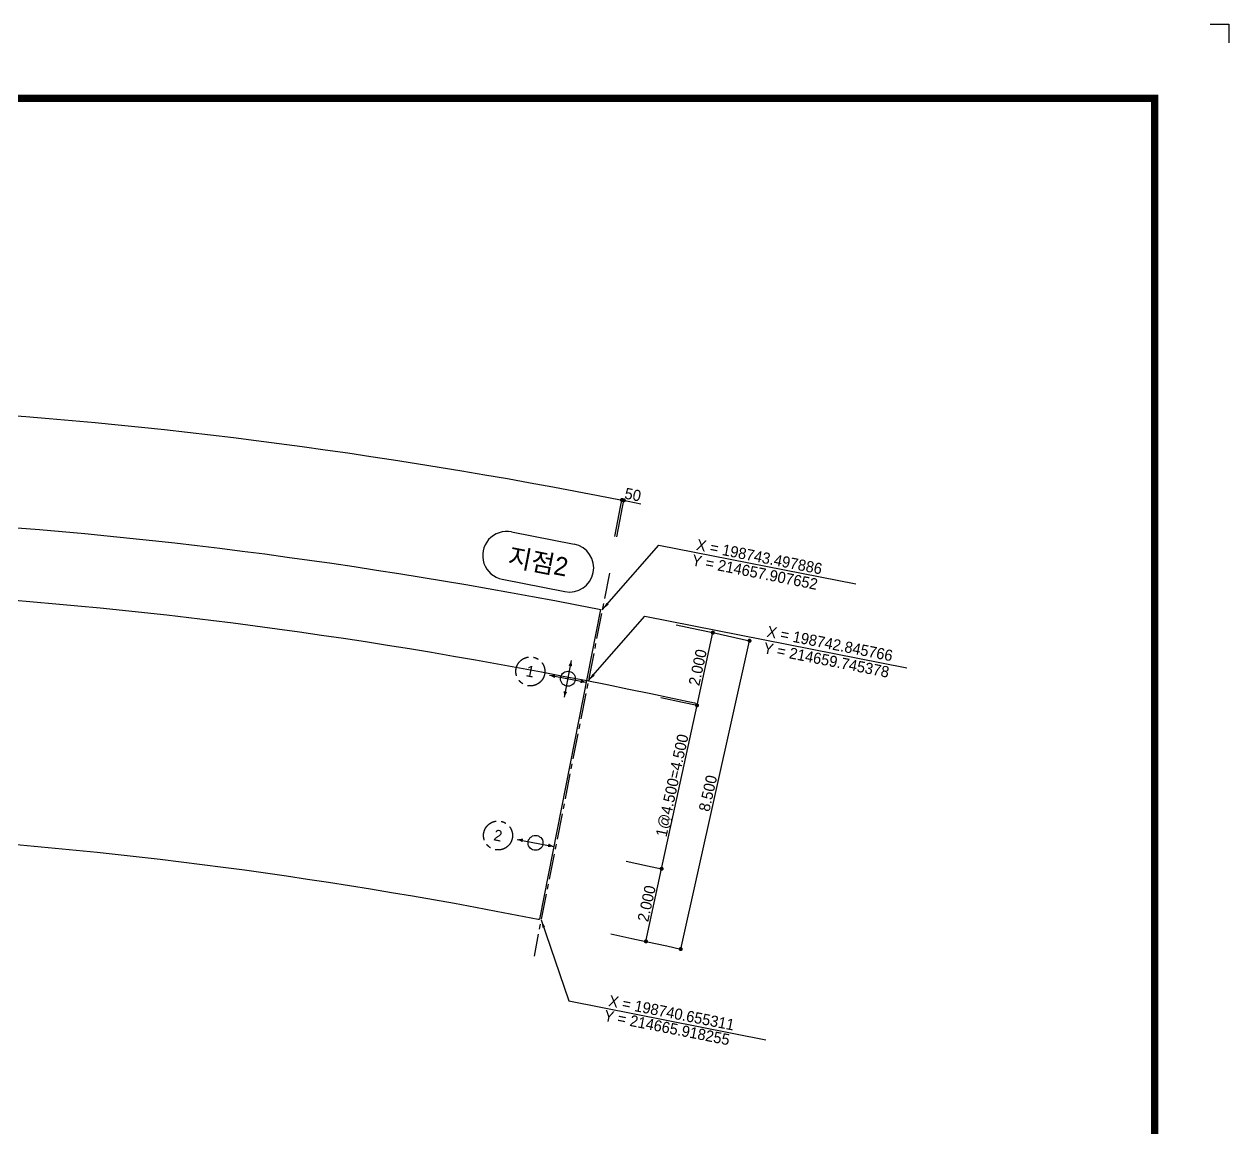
# Model space of a CAD drawing. Header units: feet. Extents: x 0 to 84100, y 0 to 59400.
# Drawn here: x 51681 to 84100, y 29700 to 59400 of the extents above; entities that cross this region are included whole.
import ezdxf
from ezdxf.enums import TextEntityAlignment as Align

# ---------------------------------------------------------------- set-up
doc = ezdxf.new("R2010")
doc.units = ezdxf.units.FT
doc.header["$LTSCALE"] = 550
doc.header["$MEASUREMENT"] = 0
doc.linetypes.add('A-CENTR01', pattern=[2, 1.25, -0.25, 0.25, -0.25])
for name, color, linetype in [('CS-CNTL', 1, 'A-CENTR01'), ('CS-CONC-LEAN', 3, 'CONTINUOUS'), ('CS-CONC-MAJR', 4, 'CONTINUOUS'), ('CS-CONC-REFR', 4, 'A-CENTR01'), ('CS-DIML', 1, 'CONTINUOUS'), ('CS-DIMT', 3, 'CONTINUOUS'), ('CX-BORD-LIN1', 4, 'CONTINUOUS'), ('CX-BORD-LIN2', 3, 'CONTINUOUS'), ('CX-BORD-TEX2', 7, 'CONTINUOUS'), ('CX-BORD-TEX3', 6, 'CONTINUOUS'), ('CX-MISC', 2, 'CONTINUOUS'), ('CZ-TEX2', 3, 'CONTINUOUS')]:
    doc.layers.add(name, color=color, linetype=linetype)
doc.styles.add('A_STANDARD', font='')
doc.styles.add('TB_TEXT', font='')
doc.styles.add('TB_WBTXT', font='')
doc.styles.add('TB_WMTXT', font='')
doc.styles.get('A_STANDARD').set_extended_font_data('Dotum')
doc.styles.get('TB_TEXT').set_extended_font_data('DotumChe')
doc.styles.get('TB_WBTXT').set_extended_font_data('Dotum')
doc.styles.get('TB_WMTXT').set_extended_font_data('DotumChe')

# ---------------------------------------------------------------- blocks, each defined once
blk = doc.blocks.new('CXBLKA1-KHCA')
at = {"layer": 'CX-BORD-LIN1', "const_width": 2}
blk.add_lwpolyline([(796, 0), (0, 0), (0, 554), (796, 554)], close=True, dxfattribs=at)
at = {"layer": 'CX-MISC'}
blk.add_line((811, 574), (816, 574), dxfattribs=at)
blk.add_lwpolyline([(811, 574), (816, 574), (816, 569)], dxfattribs=at)
at = {"layer": 'CX-BORD-LIN1', "style": 'TB_TEXT'}
for tag, height, p in [('TR_RNUM5', 3, (285.11, 32.64)), ('TR_RDAT5', 3.5, (317.5, 33)), ('TR_DGN5', 3.5, (451.12, 33)), ('TR_CHK5', 3.5, (491.12, 33)), ('TR_APP5', 3.5, (531.12, 33)), ('TR_RNUM4', 3, (285.11, 26.64)), ('TR_RDAT4', 3.5, (317.5, 27)), ('TR_DGN4', 3.5, (451.12, 27)), ('TR_CHK4', 3.5, (491.12, 27)), ('TR_APP4', 3.5, (531.12, 27)), ('TR_RDAT3', 3.5, (317.5, 21)), ('TR_DGN3', 3.5, (451.12, 21)), ('TR_CHK3', 3.5, (491.12, 21)), ('TR_APP3', 3.5, (531.12, 21)), ('TR_RNUM3', 3, (285.11, 20.64)), ('TR_RDAT2', 3.5, (317.5, 15)), ('TR_DGN2', 3.5, (451.12, 15)), ('TR_CHK2', 3.5, (491.12, 15)), ('TR_APP2', 3.5, (531.12, 15)), ('TR_RNUM2', 3, (285.11, 14.64)), ('TR_RNUM1', 3, (285.11, 8.64)), ('TR_RDAT1', 3.5, (317.5, 9)), ('TR_DGN1', 3.5, (451.12, 9)), ('TR_CHK1', 3.5, (491.12, 9)), ('TR_APP1', 3.5, (531.12, 9))]:
    blk.add_attdef(tag, text='', height=height, dxfattribs=at).set_placement(p, align=Align.MIDDLE_CENTER)
for tag, p in [('TR_RCON5', (342.3, 33)), ('TR_RCON4', (342.3, 27)), ('TR_RCON3', (342.3, 21)), ('TR_RCON2', (342.3, 15)), ('TR_RCON1', (342.3, 9))]:
    blk.add_attdef(tag, text='', height=3.5, dxfattribs=at).set_placement(p, align=Align.MIDDLE_LEFT)
at = {"layer": 'CX-BORD-LIN2', "style": 'TB_TEXT'}
blk.add_attdef('TD_VERSION', text='', height=3, rotation=90, dxfattribs=at).set_placement((800.5, 48.01), align=Align.MIDDLE_CENTER)
at = {"layer": 'CX-BORD-TEX2', "style": 'TB_WMTXT'}
for tag, height, p in [('TB_CNAME', 5, (15.34, 531.83)), ('TB_CSCOP', 4, (16.63, 523.83))]:
    blk.add_attdef(tag, text='', height=height, dxfattribs=at).set_placement(p, align=Align.BOTTOM_LEFT)
at = {"layer": 'CX-BORD-TEX2', "style": 'TB_WBTXT'}
for tag, height, p in [('TB_MTITIL', 10, (398, 533.33)), ('TB_STITL', 7, (398, 518.33))]:
    blk.add_attdef(tag, text='', height=height, dxfattribs=at).set_placement(p, align=Align.MIDDLE_CENTER)
at = {"layer": 'CX-BORD-TEX3', "style": 'TB_TEXT'}
for tag, height, p in [('TD_LNDST', 4.5, (215, 31.5)), ('TD_DSECT', 4.5, (605.5, 31.5)), ('TD_DDIST', 4.5, (654.5, 31.5)), ('TD_DNAME_TOP', 4.5, (755, 27.96)), ('TD_CSECT', 4.5, (605.5, 22.5)), ('TD_CDIST', 4.5, (654.5, 22.5)), ('TD_DNAME_MAIN', 4.5, (755, 21.47)), ('TD_DNAME_BOT', 3, (755, 15.25)), ('TD_CCOMP', 4.5, (215, 13.59)), ('TD_HSCAL', 4.5, (620.88, 13.75)), ('TD_VSCAL', 4.5, (656.86, 13.75)), ('TD_FIELD', 4.5, (180, 5.13)), ('TD_CSTEP', 4.5, (250.74, 5.13)), ('TD_DWGCODE', 4.5, (637, 4.79)), ('TD_DWGNO', 4.5, (755, 5))]:
    blk.add_attdef(tag, text='', height=height, dxfattribs=at).set_placement(p, align=Align.MIDDLE_CENTER)
for tag, height, width, p in [('TD_DCOMP', 4.5, 0.95, (215, 22.59)), ('TD_CNAME', 5, 0.78, (65, 7.6))]:
    blk.add_attdef(tag, text='', height=height, dxfattribs=dict(at, width=width)).set_placement(p, align=Align.MIDDLE_CENTER)
blk = doc.blocks.new('CZDIMD1-2')
at = {"layer": 'CS-DIML', "const_width": 0.5}
blk.add_lwpolyline([(0.25, 0, 1), (-0.25, 0, 1)], format="xyb", close=True, dxfattribs=at)

msp = doc.modelspace()

# ---------------------------------------------------------------- linework, layer by layer
at = {"layer": 'CS-CNTL'}
msp.add_line((67433, 44623), (65402, 34321), dxfattribs=at)
msp.add_lwpolyline([(51337, 43905), (51935, 43856), (52533, 43804), (53131, 43750), (53728, 43692), (54325, 43631), (54921, 43568), (55518, 43502), (56114, 43433), (56709, 43361), (57305, 43286), (57900, 43209), (58494, 43129), (59089, 43047), (59683, 42962), (60276, 42874), (60869, 42784), (61462, 42691), (62054, 42595), (62646, 42497), (63238, 42397), (63829, 42294), (64420, 42189), (65010, 42082), (65600, 41972), (66189, 41859), (66778, 41745), (67367, 41628), (67955, 41509), (68542, 41387), (69130, 41264), (69716, 41138), (69751, 41131)], dxfattribs=at)
at = {"layer": 'CS-CONC-LEAN'}
for p, q in [((66218, 41294), (66407, 42276)), ((65822, 41880), (66803, 41690)), ((64951, 37464), (65933, 37275))]:
    msp.add_line(p, q, dxfattribs=at)
for centre in [(66313, 41785), (65442, 37370)]:
    msp.add_circle(centre, 200, dxfattribs=at)
for points in [[(66407, 42276), (66330, 42138), (66407, 42276), (66428, 42119)], [(65822, 41880), (65959, 41802), (65822, 41880), (65978, 41900)], [(66803, 41690), (66647, 41669), (66803, 41690), (66666, 41767)], [(66218, 41294), (66197, 41450), (66218, 41294), (66295, 41431)], [(64951, 37464), (65089, 37387), (64951, 37464), (65108, 37485)], [(65933, 37275), (65776, 37254), (65933, 37275), (65795, 37352)]]:
    msp.add_solid(points, dxfattribs=at)
at = {"layer": 'CS-CONC-MAJR'}
msp.add_line((67190, 43651), (65546, 35312), dxfattribs=at)
for points in [[(51492, 45849), (52099, 45799), (52707, 45747), (53313, 45691), (53920, 45632), (54526, 45571), (55132, 45506), (55737, 45439), (56342, 45369), (56947, 45296), (57551, 45221), (58155, 45142), (58758, 45061), (59361, 44978), (59964, 44891), (60566, 44802), (61167, 44711), (61768, 44617), (62368, 44520), (62969, 44421), (63568, 44319), (64167, 44215), (64766, 44108), (65364, 43999), (65961, 43888), (66558, 43774), (67154, 43658), (67190, 43651)], [(51384, 37330), (51950, 37280), (52516, 37228), (53082, 37174), (53648, 37116), (54214, 37056), (54779, 36993), (55345, 36928), (55911, 36860), (56477, 36789), (57042, 36716), (57608, 36640), (58173, 36561), (58739, 36480), (59304, 36396), (59869, 36310), (60435, 36222), (61000, 36131), (61564, 36037), (62129, 35942), (62694, 35843), (63258, 35743), (63823, 35640), (64387, 35535), (64951, 35427), (65515, 35318), (65546, 35312)]]:
    msp.add_lwpolyline(points, dxfattribs=at)
at = {"layer": 'CS-CONC-REFR'}
for centre in [(65304, 41983), (64434, 37568)]:
    msp.add_circle(centre, 390, dxfattribs=at)
at = {"layer": 'CS-DIML'}
for p, q in [((67576, 45614), (67778, 46644)), ((67626, 45604), (67829, 46634)), ((67239, 43641), (68759, 45380)), ((68759, 45380), (74057, 44336)), ((66862, 41728), (68382, 43467)), ((68382, 43467), (75436, 42076)), ((69350, 34512), (71201, 42808)), ((69789, 41071), (70213, 43026)), ((68836, 36673), (69789, 41071)), ((68412, 34719), (68836, 36673)), ((65595, 35302), (66341, 33116)), ((66341, 33116), (71639, 32072))]:
    msp.add_line(p, q, dxfattribs=at)
for points in [[(51106, 48888), (51729, 48840), (52352, 48789), (52973, 48735), (53595, 48678), (54216, 48618), (54836, 48555), (55456, 48489), (56076, 48420), (56694, 48348), (57313, 48274), (57930, 48197), (58548, 48117), (59164, 48034), (59780, 47948), (60396, 47860), (61011, 47769), (61625, 47676), (62239, 47579), (62852, 47481), (63464, 47379), (64076, 47276), (64687, 47169), (65298, 47061), (65907, 46950), (66517, 46836), (67125, 46720), (67733, 46602), (67769, 46595)], [(67769, 46595), (68278, 46494)], [(69223, 43237), (69817, 43111), (70213, 43026)], [(70213, 43026), (70806, 42896), (71201, 42808)], [(68811, 41280), (69398, 41155), (69789, 41071)], [(67885, 36876), (68456, 36755), (68836, 36673)], [(67473, 34919), (68037, 34800), (68412, 34719)], [(68412, 34719), (68975, 34596), (69350, 34512)]]:
    msp.add_lwpolyline(points, dxfattribs=at)
for points in [[(67239, 43641), (67412, 43783), (67239, 43641), (67356, 43831)], [(66862, 41728), (67034, 41870), (66862, 41728), (66979, 41918)], [(65595, 35302), (65631, 35082), (65595, 35302), (65701, 35106)]]:
    msp.add_solid(points, dxfattribs=at)
at = {"layer": 'CZ-TEX2'}
for p, q in [((64797, 45738), (66484, 45405)), ((64545, 44462), (66233, 44129))]:
    msp.add_line(p, q, dxfattribs=at)
for centre, start, end in [((64671, 45100), 78.8473, 258.8473), ((66358, 44767), 258.8473, 78.8473)]:
    msp.add_arc(centre, 650, start, end, dxfattribs=at)

# ---------------------------------------------------------------- block references
at = {"layer": 'CS-DIML', "xscale": 110.0000000000007, "yscale": 110.0000000000007, "zscale": 110.0000000000007, "rotation": 278.3846560000023}
for p in [(67769, 46595), (67769, 46595), (67819, 46585), (70213, 43026), (71201, 42808), (69789, 41071), (69789, 41071), (68836, 36673), (68836, 36673), (68412, 34719), (69350, 34512)]:
    msp.add_blockref('CZDIMD1-2', p, dxfattribs=at)
at = {"layer": 'CX-MISC', "xscale": 100, "yscale": 100, "zscale": 100}
msp.add_blockref('CXBLKA1-KHCA', (2500, 2000), dxfattribs=at)

# ---------------------------------------------------------------- texts
at = {"layer": 'CS-CONC-REFR', "style": 'A_STANDARD'}
for s, p in [('1', (65275, 41836)), ('2', (64405, 37421))]:
    msp.add_text(s, height=300, rotation=348.8474, dxfattribs=at).set_placement(p, align=Align.CENTER)
at = {"layer": 'CS-DIMT', "style": 'A_STANDARD'}
for s, rotation, p in [('50', 348.7729, (68033, 46593)), ('X = 198743.497886', 348.8474, (71435, 44921)), ('Y = 214657.907652', 348.8474, (71315, 44507)), ('X = 198742.845766', 348.8474, (73334, 42585)), ('2.000', 437.7685, (69952, 42059)), ('Y = 214659.745378', 348.8474, (73239, 42143)), ('1@4.500=4.500', 437.7685, (69264, 38883)), ('8.500', 437.4221, (70227, 38671)), ('2.000', 437.7685, (68577, 35706)), ('X = 198740.655311', 348.8474, (69075, 32650)), ('Y = 214665.918255', 348.8474, (68950, 32252))]:
    msp.add_text(s, height=300, rotation=rotation, dxfattribs=at).set_placement(p, align=Align.CENTER)
at = {"layer": 'CZ-TEX2', "style": 'A_STANDARD'}
msp.add_text('지점2', height=500, rotation=348.8474, dxfattribs=at).set_placement((65466, 44688), align=Align.CENTER)

doc.saveas('drawing.dxf')
